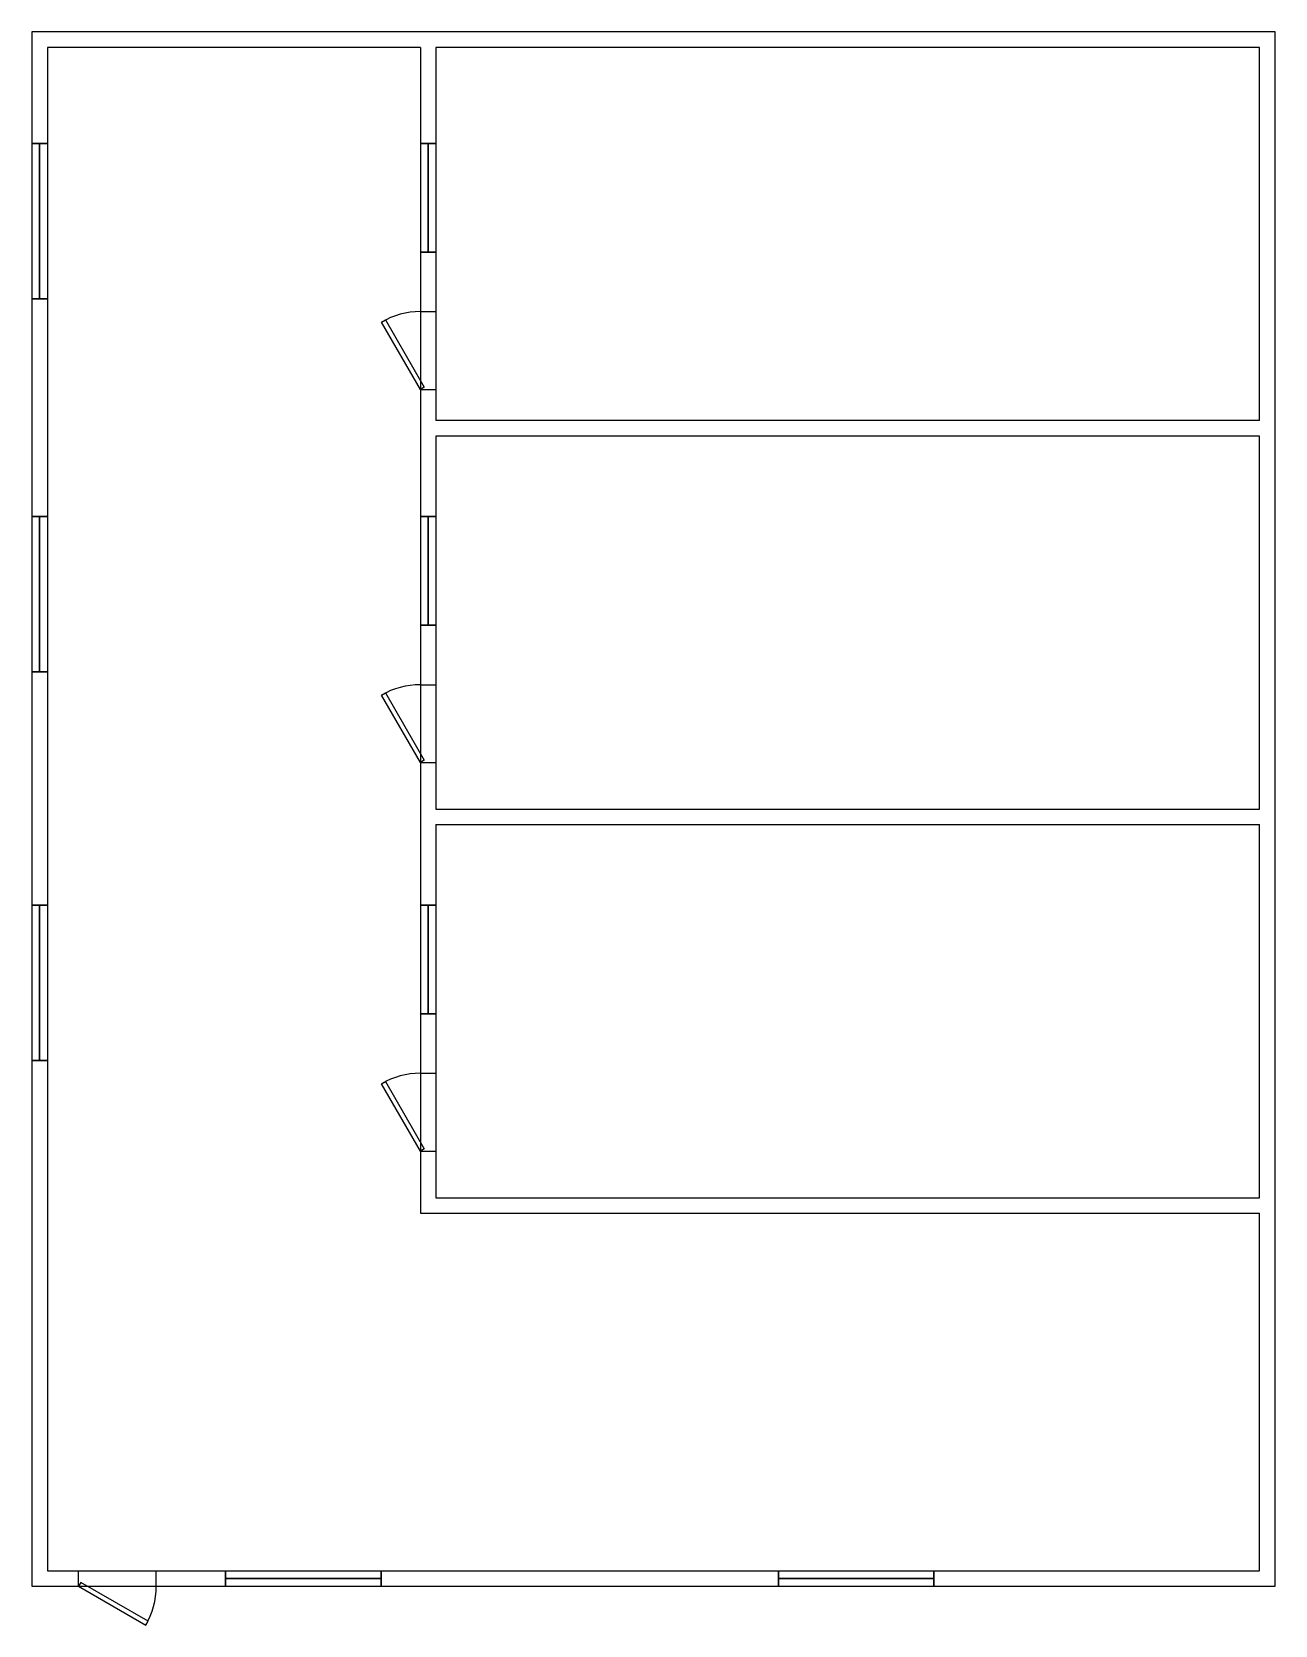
# Model space of a CAD drawing. Header units: inches. Extents: x 295 to 775, y 198 to 813.
import ezdxf

# ---------------------------------------------------------------- set-up
doc = ezdxf.new("R2010")
doc.units = ezdxf.units.IN
doc.header["$MEASUREMENT"] = 0
doc.layers.add('Doors', color=160, linetype='Continuous')
doc.layers.add('Wall', color=1, linetype='Continuous')
doc.layers.add('Windows', color=40, linetype='Continuous', lineweight=30)

# ---------------------------------------------------------------- blocks, each defined once
blk = doc.blocks.new('*U4')
for p, q in [((-30, 0), (-30, -6)), ((0, 0), (0, -6))]:
    blk.add_line(p, q)
blk.add_lwpolyline([(0, 0), (-25.98, 15), (-26.86, 13.48), (-0.88, -1.52)], close=True)
blk.add_arc((0, 0), 30, 150, 180)
blk = doc.blocks.new('*U5')
for p, q in [((-30, 0), (-30, 6)), ((0, 0), (0, 6))]:
    blk.add_line(p, q)
blk.add_lwpolyline([(0, 0), (-25.98, -15), (-26.86, -13.48), (-0.87, 1.52)], close=True)
blk.add_arc((0, 0), 30, 180, 210)
blk = doc.blocks.new('*U6')
for p, q in [((0, 1), (0, -5)), ((60, 1), (60, -5)), ((0, -2), (60, -2))]:
    blk.add_line(p, q)
blk = doc.blocks.new('*U7')
for p, q in [((0, 1), (0, -5)), ((42, 1), (42, -5)), ((0, -2), (42, -2))]:
    blk.add_line(p, q)

msp = doc.modelspace()

# ---------------------------------------------------------------- linework, layer by layer
at = {"layer": 'Wall', "color": 3}
for p, q in [((295.14, 812.51), (295.14, 212.51)), ((775.14, 812.51), (295.14, 812.51)), ((775.14, 212.51), (775.14, 812.51)), ((295.14, 212.51), (775.14, 212.51))]:
    msp.add_line(p, q, dxfattribs=at)
at = {"layer": 'Wall'}
for p, q in [((301.14, 806.51), (301.14, 218.51)), ((445.14, 806.51), (301.14, 806.51)), ((445.14, 806.51), (445.14, 356.51)), ((769.14, 806.51), (451.14, 806.51)), ((451.14, 806.51), (451.14, 662.51)), ((769.14, 662.51), (769.14, 806.51)), ((769.14, 662.51), (451.14, 662.51)), ((769.14, 656.51), (451.14, 656.51)), ((451.14, 656.51), (451.14, 512.51)), ((769.14, 512.51), (769.14, 656.51)), ((451.14, 512.51), (769.14, 512.51)), ((451.14, 506.51), (769.14, 506.51)), ((451.14, 506.51), (451.14, 362.51)), ((769.14, 362.51), (769.14, 506.51)), ((451.14, 362.51), (769.14, 362.51)), ((445.14, 356.51), (769.14, 356.51)), ((769.14, 218.51), (769.14, 356.51)), ((301.14, 218.51), (769.14, 218.51))]:
    msp.add_line(p, q, dxfattribs=at)

# ---------------------------------------------------------------- block references
at = {"layer": 'Doors'}
for name, p, rotation in [('*U5', (445.14, 674.51), 270), ('*U5', (445.14, 530.51), 270), ('*U5', (445.14, 380.51), 270), ('*U4', (313.14, 212.51), 180)]:
    msp.add_blockref(name, p, dxfattribs=dict(at, rotation=rotation))
at = {"layer": 'Windows'}
for name, p, rotation in [('*U6', (300.14, 769.45), 270), ('*U7', (450.14, 769.45), 270), ('*U6', (300.14, 625.45), 270), ('*U7', (450.14, 625.45), 270), ('*U6', (300.14, 475.45), 270), ('*U7', (450.14, 475.45), 270), ('*U6', (429.95, 213.51), 180), ('*U6', (643.42, 213.51), 180)]:
    msp.add_blockref(name, p, dxfattribs=dict(at, rotation=rotation))

doc.saveas('drawing.dxf')
